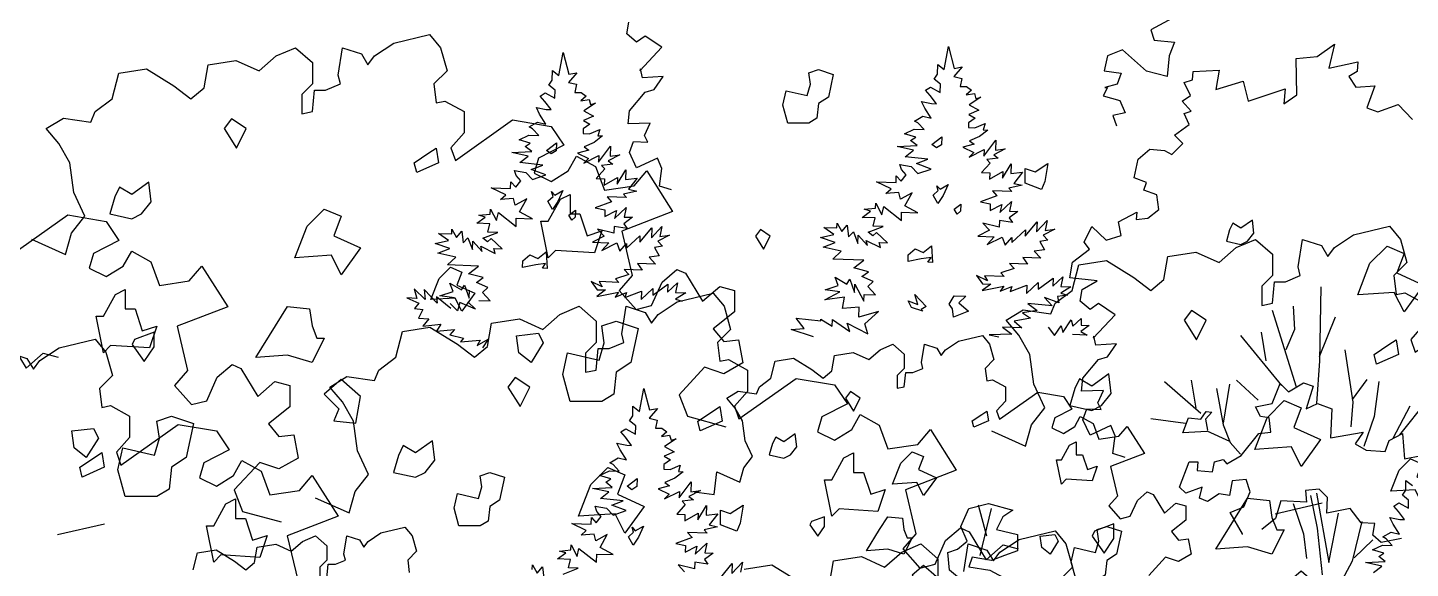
# Model space of a CAD drawing. Header units: inches. Extents: x 11.9 to 85.3, y 21.1 to 37.4.
# Drawn here: x 59.992 to 61.002, y 23.66 to 24.055 of the extents above; entities that cross this region are included whole.
import ezdxf

# ---------------------------------------------------------------- set-up
doc = ezdxf.new("R2010")
doc.units = ezdxf.units.IN
doc.header["$MEASUREMENT"] = 0
doc.layers.add('CAY', color=94, linetype='Continuous')
doc.layers.add('CAY-3', color=61, linetype='Continuous')

# ---------------------------------------------------------------- blocks, each defined once
blk = doc.blocks.new('A$C76451831')
at = {"layer": 'CAY'}
for p, q in [((2471.8, 2031.9), (2478.5, 2069.3)), ((2478.5, 2069.3), (2487.7, 2034.1)), ((2455.4, 2016.6), (2460.6, 2024.6)), ((2460.6, 2024.6), (2461.2, 2040.4)), ((2461.2, 2040.4), (2471.8, 2031.9)), ((2500.9, 2036.3), (2487.3, 2020.9)), ((2487.7, 2034.1), (2500.9, 2036.3)), ((2441.2, 1998.5), (2449.5, 2003.7)), ((2449.5, 2003.7), (2465, 1995)), ((2465.5, 2008.1), (2455.4, 2016.6)), ((2465, 1995), (2465.5, 2008.1)), ((2487.3, 2020.9), (2500.3, 2017.8)), ((2500.3, 2017.8), (2497.6, 2004.7)), ((2497.6, 2004.7), (2508, 2004.3)), ((2508, 2004.3), (2515.9, 1998.6)), ((2435.1, 1980.1), (2451.3, 1976.8)), ((2440.1, 1969.1), (2435.1, 1980.1)), ((2449, 1990.1), (2441.2, 1998.5)), ((2459, 1976.6), (2449, 1990.1)), ((2515.9, 1998.6), (2507.5, 1990.8)), ((2507.5, 1990.8), (2520.7, 1993)), ((2531.4, 1987.2), (2512.4, 1974.7)), ((2520.7, 1993), (2523.1, 1984.8)), ((2523.1, 1984.8), (2531.4, 1987.2)), ((2423.5, 1948.4), (2437, 1956)), ((2437, 1956), (2450.4, 1952.9)), ((2450.4, 1952.9), (2440.1, 1969.1)), ((2451.3, 1976.8), (2459, 1976.6)), ((2527.9, 1966), (2511.8, 1958.9)), ((2511.8, 1958.9), (2522, 1953.1)), ((2512.4, 1974.7), (2527.9, 1966)), ((2407, 1927.6), (2423.1, 1935.2)), ((2423.1, 1935.2), (2438.9, 1934.7)), ((2428.9, 1945.4), (2423.5, 1948.4)), ((2438.9, 1934.7), (2428.9, 1945.4)), ((2511.3, 1945.3), (2511.1, 1937.6)), ((2511.1, 1937.6), (2521.5, 1937.2)), ((2522, 1953.1), (2511.3, 1945.3)), ((2521.5, 1937.2), (2538.1, 1944.4)), ((2542.7, 1933.8), (2529.2, 1923.4)), ((2538.1, 1944.4), (2535, 1934)), ((2535, 1934), (2542.7, 1933.8)), ((2425.3, 1922), (2407, 1927.6)), ((2417, 1916.8), (2425.3, 1922)), ((2427.6, 1908.3), (2417, 1916.8)), ((2529.2, 1923.4), (2513.1, 1916.2)), ((2513.1, 1916.2), (2520.6, 1910.5)), ((2536.2, 1891.4), (2555.7, 1917.4)), ((2555.7, 1917.4), (2555.1, 1901.1)), ((2395.4, 1906.7), (2427.6, 1908.3)), ((2421.9, 1900.8), (2395.4, 1906.7)), ((2408.4, 1890.4), (2421.9, 1900.8)), ((2445.4, 1886.4), (2408.4, 1890.4)), ((2520.6, 1910.5), (2501.8, 1905.7)), ((2501.8, 1905.7), (2520.1, 1897.4)), ((2512.1, 1889.5), (2536.6, 1901.8)), ((2520.1, 1897.4), (2512.1, 1889.5)), ((2536.6, 1901.8), (2536.2, 1891.4)), ((2571.1, 1903.3), (2552.1, 1893.5)), ((2552.1, 1893.5), (2559.6, 1887.8)), ((2555.1, 1901.1), (2571.1, 1903.3)), ((2402.2, 1869.3), (2399.8, 1877.6)), ((2399.8, 1877.6), (2418.2, 1874.2)), ((2409.6, 1860.9), (2402.2, 1869.3)), ((2418.2, 1874.2), (2428.7, 1862.9)), ((2426.6, 1879.3), (2445.4, 1886.4)), ((2450.3, 1870.4), (2426.6, 1879.3)), ((2428.7, 1862.9), (2450.3, 1870.4)), ((2546.2, 1880.1), (2532.6, 1864.8)), ((2559.6, 1887.8), (2541, 1885.8)), ((2541, 1885.8), (2546.2, 1880.1)), ((2545.3, 1853.9), (2567, 1866.3)), ((2566.7, 1855.4), (2580.6, 1878.9)), ((2567, 1866.3), (2566.7, 1855.4)), ((2580.6, 1878.9), (2580.1, 1863.1)), ((2361.6, 1849.4), (2393.3, 1848.3)), ((2385.3, 1838.2), (2361.6, 1849.4)), ((2393.3, 1848.3), (2393.7, 1859.2)), ((2393.7, 1859.2), (2401.6, 1850.7)), ((2401.6, 1850.7), (2409.6, 1860.9)), ((2532.6, 1864.8), (2545.7, 1864.3)), ((2545.7, 1864.3), (2545.3, 1853.9)), ((2598.4, 1843.9), (2577, 1839.2)), ((2580.1, 1863.1), (2599.2, 1865.2)), ((2599.2, 1865.2), (2585, 1847.1)), ((2585, 1847.1), (2598.4, 1843.9)), ((2376.8, 1830.3), (2385.3, 1838.2)), ((2398.2, 1832.3), (2376.8, 1830.3)), ((2400.5, 1821.3), (2398.2, 1832.3)), ((2419.5, 1831.5), (2400.5, 1821.3)), ((2407.9, 1810.6), (2419.5, 1831.5)), ((2557.5, 1826.7), (2530.9, 1816.8)), ((2581.8, 1833.6), (2550.1, 1834.7)), ((2550.1, 1834.7), (2557.5, 1826.7)), ((2577, 1839.2), (2581.8, 1833.6)), ((1580.1, 1739.3), (1673.3, 1805.4)), ((1673.3, 1805.4), (1735.8, 1794.7)), ((2338.3, 1791.8), (2351.8, 1801.7)), ((2341.5, 1804.8), (2360.1, 1806.9)), ((2351.8, 1801.7), (2341.5, 1804.8)), ((2360.1, 1806.9), (2360.4, 1815)), ((2360.4, 1815), (2370.2, 1796.1)), ((2370.2, 1796.1), (2373.4, 1809.1)), ((2373.4, 1809.1), (2402, 1786.8)), ((2402, 1786.8), (2402.5, 1799.9)), ((2402.5, 1799.9), (2428.8, 1799)), ((2428.8, 1799), (2407.9, 1810.6)), ((2530.9, 1816.8), (2546.6, 1813.5)), ((2546.6, 1813.5), (2546.3, 1803.1)), ((2546.3, 1803.1), (2565.2, 1812.8)), ((2562, 1799.8), (2581.2, 1817.7)), ((2565.2, 1812.8), (2562, 1799.8)), ((2591.5, 1801.5), (2577.6, 1791.1)), ((2581.2, 1817.7), (2577.9, 1802)), ((2577.9, 1802), (2591.5, 1801.5)), ((1735.8, 1794.7), (1756.4, 1764.1)), ((2297.4, 1774.6), (2297.7, 1782.3)), ((2297.7, 1782.3), (2305.3, 1768.9)), ((2305.3, 1768.9), (2313.9, 1779)), ((2313.9, 1779), (2315.9, 1760.3)), ((2359.6, 1791), (2338.3, 1791.8)), ((2347.9, 1767.4), (2372.2, 1777)), ((2356.4, 1777.5), (2359.6, 1791)), ((2372.2, 1777), (2356.4, 1777.5)), ((2561.2, 1775.8), (2534.7, 1782.2)), ((2534.7, 1782.2), (2545.1, 1770.9)), ((2561.5, 1786.7), (2561.2, 1775.8)), ((2582.7, 1783.2), (2561.5, 1786.7)), ((2577.6, 1791.1), (2582.7, 1783.2)), ((2603.3, 1761.2), (2622.6, 1784.5)), ((2622.1, 1768.2), (2639, 1786.7)), ((2622.6, 1784.5), (2622.1, 1768.2)), ((2639, 1786.7), (2635.8, 1770.5)), ((3764, 1772.8), (3822.4, 1787)), ((3822.4, 1787), (3840.1, 1765.7)), ((1756.4, 1764.1), (1715.1, 1742.8)), ((2270.6, 1759.2), (2292, 1763.9)), ((2294.3, 1750.7), (2270.6, 1759.2)), ((2292, 1763.9), (2276.1, 1775.3)), ((2276.1, 1775.3), (2297.4, 1774.6)), ((2315.9, 1760.3), (2323.9, 1768.2)), ((2323.9, 1768.2), (2331.4, 1749.4)), ((2331.4, 1749.4), (2331.9, 1762.5)), ((2331.9, 1762.5), (2347.1, 1746.1)), ((2347.1, 1746.1), (2344.7, 1754.4)), ((2344.7, 1754.4), (2368.3, 1742.7)), ((2355.9, 1761.7), (2347.9, 1767.4)), ((2361.5, 1766.9), (2355.9, 1761.7)), ((2379.5, 1750.4), (2361.5, 1766.9)), ((2545.1, 1770.9), (2526.2, 1761.2)), ((2526.2, 1761.2), (2552.9, 1760.2)), ((2552.9, 1760.2), (2541.6, 1747.5)), ((2541.6, 1747.5), (2566, 1759.8)), ((2566, 1759.8), (2571, 1746.5)), ((2571, 1746.5), (2581.9, 1759.2)), ((2581.6, 1751.1), (2603.6, 1771.6)), ((2581.9, 1759.2), (2581.6, 1751.1)), ((2603.6, 1771.6), (2603.3, 1761.2)), ((2640.2, 1754.5), (2627, 1752.2)), ((2651.7, 1772.6), (2632.8, 1762.9)), ((2632.8, 1762.9), (2640.2, 1754.5)), ((2635.8, 1770.5), (2651.7, 1772.6)), ((3573, 1752.2), (3604.2, 1765.7)), ((3604.2, 1765.7), (3631.9, 1741.6)), ((3673.8, 1720.9), (3680.9, 1765.7)), ((3680.9, 1765.7), (3711.5, 1755.7)), ((3711.5, 1755.7), (3722.2, 1738)), ((3732.8, 1752.2), (3764, 1772.8)), ((3840.1, 1765.7), (3850.7, 1728)), ((4659.2, 1730), (4666, 1767.4)), ((4666, 1767.4), (4675.2, 1732.1)), ((1715.1, 1742.8), (1708.1, 1718.6)), ((1763.5, 1722.2), (1777.1, 1746.4)), ((1777.1, 1746.4), (1808.3, 1729.3)), ((2275, 1743.2), (2294.3, 1750.7)), ((2304.2, 1736.7), (2275, 1743.2)), ((2290.6, 1724.1), (2304.2, 1736.7)), ((2365.9, 1750.9), (2379.5, 1750.4)), ((2368.3, 1742.7), (2365.9, 1750.9)), ((2634.6, 1738.8), (2618.3, 1736.6)), ((2618.3, 1736.6), (2628.7, 1725.4)), ((2627, 1752.2), (2634.6, 1738.8)), ((3317.1, 1724.4), (3361.9, 1731.5)), ((3361.9, 1731.5), (3406.7, 1703.8)), ((3455.6, 1700.3), (3462.1, 1738)), ((3462.1, 1738), (3507.5, 1745.1)), ((3507.5, 1745.1), (3545.3, 1728)), ((3545.3, 1728), (3573, 1752.2)), ((3631.9, 1741.6), (3631.9, 1706.7)), ((3722.2, 1738), (3732.8, 1752.2)), ((4648.1, 1722.6), (4648.6, 1738.5)), ((4648.6, 1738.5), (4659.2, 1730)), ((4688.4, 1734.4), (4674.7, 1719)), ((4675.2, 1732.1), (4688.4, 1734.4)), ((1708.1, 1718.6), (1735.8, 1705.1)), ((1735.8, 1705.1), (1763.5, 1722.2)), ((1808.3, 1729.3), (1822.5, 1690.9)), ((1870.8, 1698), (1891.4, 1722.2)), ((1891.4, 1722.2), (1933.3, 1656.1)), ((2340.9, 1722.3), (2290.6, 1724.1)), ((2324.6, 1709.7), (2340.9, 1722.3)), ((2348.4, 1703.5), (2324.6, 1709.7)), ((2577.7, 1716.8), (2585.5, 1708.3)), ((2607.1, 1715.7), (2577.7, 1716.8)), ((2628.7, 1725.4), (2599.3, 1726.4)), ((2599.3, 1726.4), (2607.1, 1715.7)), ((3306.5, 1682.6), (3317.1, 1724.4)), ((3677.3, 1706.7), (3673.8, 1720.9)), ((3850.7, 1728), (3829.5, 1706.7)), ((4642.8, 1714.7), (4648.1, 1722.6)), ((4653, 1706.2), (4642.8, 1714.7)), ((4674.7, 1719), (4687.7, 1715.8)), ((4687.7, 1715.8), (4685, 1702.8)), ((1822.5, 1690.9), (1870.8, 1698)), ((2294.6, 1694.5), (2313.2, 1683.4)), ((2299.6, 1681.1), (2294.6, 1694.5)), ((2313.2, 1683.4), (2318.5, 1691.4)), ((2318.5, 1691.4), (2325.9, 1669.8)), ((2337.7, 1695.7), (2348.4, 1703.5)), ((2356, 1687.3), (2337.7, 1695.7)), ((2347.5, 1679.5), (2356, 1687.3)), ((2524, 1697.3), (2533.9, 1683.8)), ((2542.3, 1688.5), (2524, 1697.3)), ((2569.2, 1695.7), (2537.1, 1696.9)), ((2537.1, 1696.9), (2542.3, 1688.5)), ((2585.5, 1708.3), (2564, 1701.4)), ((2564, 1701.4), (2569.2, 1695.7)), ((2624.3, 1675.2), (2648.9, 1693)), ((2648.4, 1679.8), (2664.8, 1695.1)), ((2648.9, 1693), (2648.4, 1679.8)), ((2664.8, 1695.1), (2661.6, 1679.4)), ((3406.7, 1703.8), (3434.4, 1682.6)), ((3434.4, 1682.6), (3455.6, 1700.3)), ((3631.9, 1706.7), (3614.8, 1689.6)), ((3614.8, 1689.6), (3614.8, 1658.4)), ((3631.9, 1661.9), (3635.5, 1696.7)), ((3635.5, 1696.7), (3653.2, 1696.7)), ((3653.2, 1696.7), (3677.3, 1706.7)), ((3829.5, 1706.7), (3833, 1676.1)), ((4628.6, 1696.6), (4636.9, 1701.7)), ((4636.5, 1688.1), (4628.6, 1696.6)), ((4646.4, 1674.6), (4636.5, 1688.1)), ((4636.9, 1701.7), (4652.5, 1693)), ((4652.5, 1693), (4653, 1706.2)), ((4685, 1702.8), (4695.4, 1702.4)), ((4703.4, 1696.7), (4694.9, 1688.8)), ((4694.9, 1688.8), (4708.2, 1691.1)), ((4695.4, 1702.4), (4703.4, 1696.7)), ((4708.2, 1691.1), (4710.6, 1682.8)), ((2224.6, 1670.4), (2244.1, 1661.9)), ((2240.6, 1669.3), (2224.6, 1670.4)), ((2236.3, 1685.2), (2240.6, 1669.3)), ((2254.4, 1667.9), (2236.3, 1685.2)), ((2252.8, 1684.1), (2254.4, 1667.9)), ((2273.6, 1662), (2252.8, 1684.1)), ((2272.6, 1672.4), (2273.6, 1662)), ((2295.9, 1653.3), (2272.6, 1672.4)), ((2278, 1673.7), (2299.6, 1681.1)), ((2301.9, 1670.6), (2278, 1673.7)), ((2323.9, 1664.2), (2336, 1652.2)), ((2325.9, 1669.8), (2326.4, 1682.9)), ((2341.7, 1666.5), (2360.2, 1665.9)), ((2360.2, 1665.9), (2347.5, 1679.5)), ((2547.5, 1683.4), (2533.6, 1673)), ((2533.6, 1673), (2568.7, 1679.9)), ((2533.9, 1683.8), (2547.5, 1683.4)), ((2568.7, 1679.9), (2563, 1671.9)), ((2563, 1671.9), (2581.8, 1679.4)), ((2578.8, 1671.4), (2605.9, 1681.3)), ((2581.8, 1679.4), (2578.8, 1671.4)), ((2605.4, 1667.7), (2624.6, 1685.6)), ((2605.9, 1681.3), (2605.4, 1667.7)), ((2624.6, 1685.6), (2624.3, 1675.2)), ((2633, 1643.5), (2664.3, 1664.1)), ((2677.9, 1678.8), (2661.2, 1668.5)), ((2661.2, 1668.5), (2672, 1665.4)), ((2661.6, 1679.4), (2677.9, 1678.8)), ((2664.3, 1664.1), (2722.6, 1678.3)), ((2722.6, 1678.3), (2740.3, 1657)), ((3278.8, 1661.9), (3306.5, 1682.6)), ((3833, 1676.1), (3847.2, 1679)), ((3847.2, 1679), (3878.4, 1661.9)), ((4627.6, 1667.1), (4622.5, 1678.2)), ((4622.5, 1678.2), (4638.7, 1674.9)), ((4637.9, 1650.9), (4627.6, 1667.1)), ((4638.7, 1674.9), (4646.4, 1674.6)), ((4715.4, 1664.1), (4699.3, 1656.9)), ((4718.8, 1685.3), (4699.8, 1672.8)), ((4699.8, 1672.8), (4715.4, 1664.1)), ((4710.6, 1682.8), (4718.8, 1685.3)), ((1933.3, 1656.1), (1850.8, 1624.3)), ((2244.1, 1661.9), (2237.2, 1653)), ((2237.2, 1653), (2250.5, 1651.6)), ((2250.5, 1651.6), (2243.7, 1637.7)), ((2306.7, 1649.3), (2295.1, 1661.4)), ((2310.8, 1662.9), (2306.7, 1649.3)), ((2336, 1652.2), (2310.8, 1662.9)), ((2445.5, 1619.3), (2473.2, 1643.5)), ((2473.2, 1643.5), (2504.5, 1657)), ((2504.5, 1657), (2532.2, 1632.9)), ((2574, 1612.2), (2581.1, 1657)), ((2581.1, 1657), (2611.8, 1647)), ((2611.8, 1647), (2622.4, 1629.3)), ((2622.4, 1629.3), (2633, 1643.5)), ((2740.3, 1657), (2750.9, 1619.3)), ((3199.2, 1634.2), (3226.9, 1651.3)), ((3226.9, 1651.3), (3271.7, 1644.8)), ((3271.7, 1644.8), (3278.8, 1661.9)), ((3614.8, 1658.4), (3631.9, 1661.9)), ((3864.3, 1582.3), (3957.4, 1648.4)), ((3878.4, 1661.9), (3878.4, 1627.1)), ((3957.4, 1648.4), (4019.9, 1637.7)), ((4611, 1646.4), (4624.4, 1654.1)), ((4616.3, 1643.5), (4611, 1646.4)), ((4626.4, 1632.7), (4616.3, 1643.5)), ((4624.4, 1654.1), (4637.9, 1650.9)), ((4698.8, 1643.4), (4698.5, 1635.7)), ((4709.5, 1651.1), (4698.8, 1643.4)), ((4699.3, 1656.9), (4709.5, 1651.1)), ((4708.9, 1635.3), (4725.5, 1642.4)), ((4725.5, 1642.4), (4722.4, 1632.1)), ((1850.8, 1624.3), (1867.9, 1552.3)), ((2217.3, 1615.8), (2262.1, 1622.8)), ((2243.7, 1637.7), (2260.2, 1636.6)), ((2260.2, 1636.6), (2250.4, 1624.7)), ((2250.4, 1624.7), (2279.7, 1627.6)), ((2262.1, 1622.8), (2306.9, 1595.1)), ((2279.7, 1627.6), (2272.6, 1616.4)), ((2272.6, 1616.4), (2301.9, 1619.3)), ((2301.9, 1619.3), (2294.6, 1610.4)), ((2355.9, 1591.6), (2362.4, 1629.3)), ((2362.4, 1629.3), (2407.8, 1636.4)), ((2407.8, 1636.4), (2445.5, 1619.3)), ((2532.2, 1632.9), (2532.2, 1598.1)), ((2750.9, 1619.3), (2729.7, 1598.1)), ((3219.8, 1610), (3199.2, 1634.2)), ((3878.4, 1627.1), (3857.2, 1602.9)), ((4019.9, 1637.7), (4040.5, 1607.1)), ((4594.4, 1625.7), (4610.5, 1633.3)), ((4612.8, 1620.1), (4594.4, 1625.7)), ((4604.5, 1614.9), (4612.8, 1620.1)), ((4610.5, 1633.3), (4626.4, 1632.7)), ((4698.5, 1635.7), (4708.9, 1635.3)), ((4716.6, 1621.4), (4700.5, 1614.3)), ((4730.1, 1631.8), (4716.6, 1621.4)), ((4722.4, 1632.1), (4730.1, 1631.8)), ((2206.7, 1573.9), (2217.3, 1615.8)), ((2294.6, 1610.4), (2316.5, 1604.8)), ((2316.5, 1604.8), (2311.6, 1598.8)), ((2311.6, 1598.8), (2343.6, 1601.9)), ((2339, 1593.3), (2356.7, 1603.2)), ((2343.6, 1601.9), (2339, 1593.3)), ((2356.7, 1603.2), (2347.6, 1589.1)), ((2532.2, 1598.1), (2515.1, 1580.9)), ((2553.4, 1588), (2577.6, 1598.1)), ((2577.6, 1598.1), (2574, 1612.2)), ((2729.7, 1598.1), (2733.2, 1567.4)), ((3237.5, 1578.7), (3219.8, 1610)), ((3857.2, 1602.9), (3864.3, 1582.3)), ((4040.5, 1607.1), (3999.3, 1585.8)), ((4582.8, 1604.8), (4615, 1606.4)), ((4609.3, 1598.9), (4582.8, 1604.8)), ((4595.8, 1588.5), (4609.3, 1598.9)), ((4615, 1606.4), (4604.5, 1614.9)), ((4708, 1608.6), (4689.3, 1603.8)), ((4689.3, 1603.8), (4707.5, 1595.4)), ((4699.6, 1587.6), (4724, 1599.9)), ((4700.5, 1614.3), (4708, 1608.6)), ((4723.6, 1589.4), (4743.1, 1615.5)), ((4724, 1599.9), (4723.6, 1589.4)), ((4758.5, 1601.4), (4739.6, 1591.6)), ((4743.1, 1615.5), (4742.6, 1599.2)), ((4742.6, 1599.2), (4758.5, 1601.4)), ((2179, 1553.2), (2206.7, 1573.9)), ((2306.9, 1595.1), (2334.7, 1573.9)), ((2334.7, 1573.9), (2355.9, 1591.6)), ((2515.1, 1580.9), (2515.1, 1549.7)), ((2532.2, 1553.2), (2535.7, 1588)), ((2535.7, 1588), (2553.4, 1588)), ((3244, 1530.4), (3237.5, 1578.7)), ((3999.3, 1585.8), (3992.2, 1561.6)), ((4047.6, 1565.2), (4061.2, 1589.4)), ((4061.2, 1589.4), (4092.4, 1572.3)), ((4587.2, 1575.6), (4605.7, 1572.3)), ((4589.7, 1567.4), (4587.2, 1575.6)), ((4632.8, 1584.5), (4595.8, 1588.5)), ((4614, 1577.4), (4632.8, 1584.5)), ((4637.7, 1568.4), (4614, 1577.4)), ((4707.5, 1595.4), (4699.6, 1587.6)), ((4733.7, 1578.2), (4720, 1562.8)), ((4747.1, 1585.9), (4728.4, 1583.8)), ((4728.4, 1583.8), (4733.7, 1578.2)), ((4739.6, 1591.6), (4747.1, 1585.9)), ((4754.1, 1553.5), (4768.1, 1577)), ((4768.1, 1577), (4767.5, 1561.2)), ((1867.9, 1552.3), (1846.6, 1528.1)), ((1916.2, 1541.7), (1940.4, 1562.3)), ((1940.4, 1562.3), (1954.5, 1555.8)), ((1954.5, 1555.8), (1982.2, 1510.4)), ((2171.9, 1536.1), (2179, 1553.2)), ((2515.1, 1549.7), (2532.2, 1553.2)), ((2733.2, 1567.4), (2747.4, 1570.3)), ((2747.4, 1570.3), (2778.6, 1553.2)), ((2778.6, 1553.2), (2778.6, 1518.4)), ((3992.2, 1561.6), (4019.9, 1548.1)), ((4019.9, 1548.1), (4047.6, 1565.2)), ((4092.4, 1572.3), (4106.6, 1533.9)), ((4154.9, 1541), (4175.6, 1565.2)), ((4175.6, 1565.2), (4217.4, 1499.1)), ((4580.8, 1546.4), (4581.1, 1557.2)), ((4581.1, 1557.2), (4589, 1548.8)), ((4589, 1548.8), (4597.1, 1559)), ((4597.1, 1559), (4589.7, 1567.4)), ((4605.7, 1572.3), (4616.2, 1561)), ((4616.2, 1561), (4637.7, 1568.4)), ((4720, 1562.8), (4733.1, 1562.4)), ((4732.8, 1552), (4754.5, 1564.3)), ((4733.1, 1562.4), (4732.8, 1552)), ((4754.5, 1564.3), (4754.1, 1553.5)), ((4767.5, 1561.2), (4786.6, 1563.2)), ((4786.6, 1563.2), (4772.4, 1545.1)), ((1899.1, 1503.3), (1916.2, 1541.7)), ((1982.2, 1510.4), (2010, 1534.6)), ((2010, 1534.6), (2034.1, 1528.1)), ((2099.4, 1525.5), (2127.1, 1542.6)), ((2127.1, 1542.6), (2171.9, 1536.1)), ((2764.5, 1473.6), (2857.6, 1539.7)), ((2857.6, 1539.7), (2920.1, 1529)), ((2920.1, 1529), (2940.8, 1498.4)), ((3261.7, 1492), (3244, 1530.4)), ((4106.6, 1533.9), (4154.9, 1541)), ((4572.7, 1536.2), (4549.1, 1547.5)), ((4549.1, 1547.5), (4580.8, 1546.4)), ((4564.3, 1528.4), (4572.7, 1536.2)), ((4585.6, 1530.3), (4564.3, 1528.4)), ((4588, 1519.4), (4585.6, 1530.3)), ((4606.9, 1529.6), (4588, 1519.4)), ((4595.3, 1508.7), (4606.9, 1529.6)), ((4769.2, 1531.6), (4737.5, 1532.7)), ((4737.5, 1532.7), (4745, 1524.8)), ((4785.9, 1541.9), (4764.4, 1537.2)), ((4764.4, 1537.2), (4769.2, 1531.6)), ((4772.4, 1545.1), (4785.9, 1541.9)), ((1846.6, 1528.1), (1874.3, 1496.9)), ((2034.1, 1528.1), (2034.1, 1493.3)), ((2120, 1501.3), (2099.4, 1525.5)), ((2778.6, 1518.4), (2757.4, 1494.2)), ((4547.6, 1504.9), (4547.9, 1513.1)), ((4547.9, 1513.1), (4557.6, 1494.1)), ((4557.6, 1494.1), (4560.8, 1507.2)), ((4560.8, 1507.2), (4589.5, 1484.9)), ((4616.2, 1497.1), (4595.3, 1508.7)), ((4745, 1524.8), (4718.3, 1514.8)), ((4718.3, 1514.8), (4734.1, 1511.6)), ((4734.1, 1511.6), (4733.7, 1501.1)), ((4733.7, 1501.1), (4752.6, 1510.9)), ((4749.5, 1497.9), (4768.7, 1515.8)), ((4752.6, 1510.9), (4749.5, 1497.9)), ((4768.7, 1515.8), (4765.4, 1500)), ((1874.3, 1496.9), (1899.1, 1503.3)), ((2034.1, 1493.3), (1999.3, 1465.6)), ((2137.7, 1470.1), (2120, 1501.3)), ((2757.4, 1494.2), (2764.5, 1473.6)), ((2940.8, 1498.4), (2899.5, 1477.1)), ((3240.4, 1464.3), (3261.7, 1492)), ((4217.4, 1499.1), (4134.9, 1467.3)), ((4525.8, 1489.8), (4539.3, 1499.8)), ((4547, 1489.1), (4525.8, 1489.8)), ((4528.9, 1502.9), (4547.6, 1504.9)), ((4539.3, 1499.8), (4528.9, 1502.9)), ((4543.8, 1475.6), (4547, 1489.1)), ((4589.5, 1484.9), (4589.9, 1498)), ((4589.9, 1498), (4616.2, 1497.1)), ((4749, 1484.7), (4748.6, 1473.9)), ((4770.2, 1481.3), (4749, 1484.7)), ((4779, 1499.6), (4765, 1489.2)), ((4765, 1489.2), (4770.2, 1481.3)), ((4765.4, 1500), (4779, 1499.6)), ((4809.5, 1466.3), (4826.5, 1484.8)), ((4826.5, 1484.8), (4823.2, 1468.6)), ((1999.3, 1465.6), (2016.4, 1445)), ((2144.2, 1421.7), (2137.7, 1470.1)), ((2899.5, 1477.1), (2892.4, 1452.9)), ((2947.9, 1456.5), (2961.4, 1480.7)), ((2961.4, 1480.7), (2992.7, 1463.6)), ((2992.7, 1463.6), (3006.8, 1425.2)), ((3230.4, 1429.5), (3240.4, 1464.3)), ((4134.9, 1467.3), (4152, 1395.3)), ((4458, 1457.3), (4479.5, 1462)), ((4463.6, 1473.4), (4484.8, 1472.7)), ((4479.5, 1462), (4463.6, 1473.4)), ((4484.8, 1472.7), (4485.1, 1480.4)), ((4485.1, 1480.4), (4492.8, 1466.9)), ((4492.8, 1466.9), (4501.3, 1477.1)), ((4501.3, 1477.1), (4503.4, 1458.4)), ((4503.4, 1458.4), (4511.4, 1466.3)), ((4511.4, 1466.3), (4518.8, 1447.4)), ((4535.3, 1465.5), (4559.7, 1475)), ((4543.3, 1459.7), (4535.3, 1465.5)), ((4548.9, 1465), (4543.3, 1459.7)), ((4559.7, 1475), (4543.8, 1475.6)), ((4566.9, 1448.5), (4548.9, 1465)), ((4732.6, 1469), (4713.7, 1459.2)), ((4722.1, 1480.2), (4732.6, 1469)), ((4748.6, 1473.9), (4722.1, 1480.2)), ((4769, 1449.1), (4791.1, 1469.7)), ((4790.7, 1459.3), (4810.1, 1482.6)), ((4791.1, 1469.7), (4790.7, 1459.3)), ((4810.1, 1482.6), (4809.5, 1466.3)), ((4839.1, 1470.7), (4820.2, 1461)), ((4823.2, 1468.6), (4839.1, 1470.7)), ((2016.4, 1445), (2040.6, 1447.9)), ((2040.6, 1447.9), (2047.7, 1410.1)), ((2892.4, 1452.9), (2920.1, 1439.4)), ((2920.1, 1439.4), (2947.9, 1456.5)), ((3055.2, 1432.3), (3075.8, 1456.5)), ((3075.8, 1456.5), (3117.7, 1390.4)), ((3175, 1454.3), (3230.4, 1429.5)), ((4481.7, 1448.7), (4458, 1457.3)), ((4462.4, 1441.3), (4481.7, 1448.7)), ((4491.7, 1434.8), (4462.4, 1441.3)), ((4518.8, 1447.4), (4519.3, 1460.6)), ((4519.3, 1460.6), (4534.6, 1444.2)), ((4534.6, 1444.2), (4532.2, 1452.4)), ((4532.2, 1452.4), (4555.8, 1440.7)), ((4555.8, 1440.7), (4553.3, 1449)), ((4553.3, 1449), (4566.9, 1448.5)), ((4713.7, 1459.2), (4740.4, 1458.3)), ((4740.4, 1458.3), (4729, 1445.5)), ((4729, 1445.5), (4753.5, 1457.8)), ((4753.5, 1457.8), (4758.5, 1444.5)), ((4758.5, 1444.5), (4769.3, 1457.3)), ((4769.3, 1457.3), (4769, 1449.1)), ((4827.6, 1452.5), (4814.4, 1450.3)), ((4814.4, 1450.3), (4822.1, 1436.9)), ((4820.2, 1461), (4827.6, 1452.5)), ((2161.9, 1383.3), (2144.2, 1421.7)), ((3006.8, 1425.2), (3055.2, 1432.3)), ((4478.1, 1422.1), (4491.7, 1434.8)), ((4528.3, 1420.4), (4478.1, 1422.1)), ((4512, 1407.8), (4528.3, 1420.4)), ((4786.8, 1424.5), (4794.5, 1413.8)), ((4816.2, 1423.5), (4786.8, 1424.5)), ((4822.1, 1436.9), (4805.7, 1434.7)), ((4805.7, 1434.7), (4816.2, 1423.5)), ((1985.2, 1403.1), (1943.9, 1358.2)), ((2016.4, 1392.5), (1985.2, 1403.1)), ((2047.7, 1410.1), (2016.4, 1392.5)), ((4152, 1395.3), (4130.8, 1371.1)), ((4200.3, 1384.7), (4224.5, 1405.3)), ((4224.5, 1405.3), (4238.7, 1398.8)), ((4238.7, 1398.8), (4266.4, 1353.4)), ((4535.8, 1401.5), (4512, 1407.8)), ((4525.1, 1393.7), (4535.8, 1401.5)), ((4711.4, 1395.4), (4721.4, 1381.9)), ((4729.7, 1386.6), (4711.4, 1395.4)), ((4724.6, 1394.9), (4729.7, 1386.6)), ((4756.7, 1393.8), (4724.6, 1394.9)), ((4773, 1406.4), (4751.5, 1399.4)), ((4751.5, 1399.4), (4756.7, 1393.8)), ((4794.5, 1413.8), (4765.1, 1414.8)), ((4765.1, 1414.8), (4773, 1406.4)), ((2140.7, 1355.6), (2161.9, 1383.3)), ((3117.7, 1390.4), (3035.1, 1358.6)), ((4183.2, 1346.3), (4200.3, 1384.7)), ((4266.4, 1353.4), (4294.1, 1377.6)), ((4294.1, 1377.6), (4318.3, 1371.1)), ((4465.5, 1371.8), (4487, 1379.2)), ((4489.4, 1368.7), (4465.5, 1371.8)), ((4487, 1379.2), (4482, 1392.5)), ((4482, 1392.5), (4500.7, 1381.4)), ((4500.7, 1381.4), (4505.9, 1389.4)), ((4505.9, 1389.4), (4513.4, 1367.9)), ((4513.4, 1367.9), (4513.8, 1381)), ((4513.8, 1381), (4528.7, 1353.7)), ((4543.4, 1385.4), (4525.1, 1393.7)), ((4535, 1377.5), (4543.4, 1385.4)), ((4547.7, 1363.9), (4535, 1377.5)), ((4735, 1381.4), (4721, 1371)), ((4721, 1371), (4756.1, 1378)), ((4721.4, 1381.9), (4735, 1381.4)), ((4756.1, 1378), (4750.4, 1370)), ((4750.4, 1370), (4769.3, 1377.5)), ((4766.3, 1369.4), (4793.3, 1379.4)), ((4769.3, 1377.5), (4766.3, 1369.4)), ((4792.9, 1365.8), (4812.1, 1383.7)), ((4793.3, 1379.4), (4792.9, 1365.8)), ((4811.7, 1373.3), (4836.3, 1391)), ((4812.1, 1383.7), (4811.7, 1373.3)), ((4835.9, 1377.9), (4852.3, 1393.2)), ((4836.3, 1391), (4835.9, 1377.9)), ((4865.3, 1376.9), (4848.6, 1366.6)), ((4852.3, 1393.2), (4849, 1377.4)), ((4849, 1377.4), (4865.3, 1376.9)), ((1943.9, 1358.2), (1957.5, 1323.4)), ((2130.6, 1320.8), (2140.7, 1355.6)), ((3035.1, 1358.6), (3052.2, 1286.6)), ((4130.8, 1371.1), (4158.5, 1339.9)), ((4318.3, 1371.1), (4318.3, 1336.3)), ((4464.9, 1355.9), (4489.4, 1368.7)), ((4497.2, 1360.3), (4464.9, 1355.9)), ((4493.9, 1341.8), (4497.2, 1360.3)), ((4528.7, 1353.7), (4529.1, 1364.6)), ((4529.1, 1364.6), (4547.7, 1363.9)), ((4834.8, 1345.7), (4795, 1349.9)), ((4795, 1349.9), (4810.5, 1338.4)), ((4822.1, 1359.3), (4834.8, 1345.7)), ((4845.4, 1350.8), (4822.1, 1359.3)), ((4859.4, 1363.5), (4843.5, 1361.3)), ((4843.5, 1361.3), (4845.4, 1350.8)), ((4848.6, 1366.6), (4859.4, 1363.5)), ((2075.2, 1345.6), (2130.6, 1320.8)), ((4158.5, 1339.9), (4183.2, 1346.3)), ((4318.3, 1336.3), (4283.5, 1308.6)), ((4520.7, 1343.6), (4493.9, 1341.8)), ((4520.1, 1327.3), (4520.7, 1343.6)), ((4552.2, 1337), (4520.1, 1327.3)), ((4530.1, 1316.5), (4552.2, 1337)), ((4810.5, 1338.4), (4786.3, 1334.3)), ((4786.3, 1334.3), (4799.6, 1325.7)), ((1957.5, 1323.4), (2020, 1306.3)), ((4283.5, 1308.6), (4300.6, 1287.9)), ((4410.2, 1307.5), (4431.5, 1309.1)), ((4446.9, 1295.4), (4410.2, 1307.5)), ((4431.5, 1309.1), (4418.5, 1325.8)), ((4418.5, 1325.8), (4458.3, 1321.7)), ((4458.3, 1321.7), (4458.4, 1324.4)), ((4458.4, 1324.4), (4477, 1312.9)), ((4477, 1312.9), (4477.4, 1323.8)), ((4477.4, 1323.8), (4505.7, 1304.2)), ((4501.2, 1317.5), (4535, 1300.5)), ((4505.7, 1304.2), (4501.2, 1317.5)), ((4535, 1300.5), (4530.1, 1316.5)), ((4753.8, 1311.4), (4769.3, 1300)), ((4785.5, 1310.3), (4753.8, 1311.4)), ((4799.6, 1325.7), (4772.7, 1321.2)), ((4772.7, 1321.2), (4785.5, 1310.3)), ((4828.1, 1311.5), (4838.5, 1297.6)), ((4838.5, 1297.6), (4849.5, 1313.5)), ((4849.5, 1313.5), (4851.8, 1302.5)), ((4851.8, 1302.5), (4865.7, 1323.4)), ((4865.7, 1323.4), (4868.1, 1312.9)), ((4868.1, 1312.9), (4882.1, 1325.5)), ((4894.8, 1314.2), (4881.4, 1304.2)), ((4881.4, 1304.2), (4891.6, 1298.4)), ((4882.1, 1325.5), (4881.7, 1314.6)), ((4881.7, 1314.6), (4894.8, 1314.2)), ((1732.8, 1302.8), (1656.2, 1285.1)), ((3052.2, 1286.6), (3031, 1262.4)), ((4300.6, 1287.9), (4324.7, 1290.9)), ((4324.7, 1290.9), (4331.8, 1253.1)), ((4554.9, 1274.6), (4575.8, 1283.7)), ((4575.8, 1283.7), (4594.3, 1267.5)), ((4622.2, 1253.8), (4626.9, 1283.7)), ((4626.9, 1283.7), (4647.3, 1277)), ((4661.5, 1274.6), (4682.3, 1288.4)), ((4682.3, 1288.4), (4721.2, 1297.8)), ((4721.2, 1297.8), (4733, 1283.7)), ((4769.3, 1300), (4732.1, 1298.6)), ((4732.1, 1298.6), (4747.8, 1295.7)), ((4733, 1283.7), (4740.1, 1258.5)), ((4891.6, 1298.4), (4867.6, 1299.3)), ((4384.3, 1256.1), (4414.2, 1260.8)), ((4414.2, 1260.8), (4444.1, 1242.4)), ((4476.7, 1240), (4481, 1265.2)), ((4481, 1265.2), (4511.3, 1269.9)), ((4511.3, 1269.9), (4536.5, 1258.5)), ((4536.5, 1258.5), (4554.9, 1274.6)), ((4594.3, 1267.5), (4594.3, 1244.3)), ((4647.3, 1277), (4654.4, 1265.2)), ((4654.4, 1265.2), (4661.5, 1274.6)), ((4269.3, 1246.1), (4228, 1201.2)), ((4300.6, 1235.4), (4269.3, 1246.1)), ((4331.8, 1253.1), (4300.6, 1235.4)), ((4377.3, 1228.2), (4384.3, 1256.1)), ((4444.1, 1242.4), (4462.6, 1228.2)), ((4462.6, 1228.2), (4476.7, 1240)), ((4594.3, 1244.3), (4582.9, 1232.9)), ((4594.3, 1214.4), (4596.6, 1237.6)), ((4596.6, 1237.6), (4608.4, 1237.6)), ((4608.4, 1237.6), (4624.5, 1244.3)), ((4624.5, 1244.3), (4622.2, 1253.8)), ((4740.1, 1258.5), (4725.9, 1244.3)), ((4725.9, 1244.3), (4728.3, 1223.9)), ((4354.1, 1203), (4358.8, 1214.4)), ((4358.8, 1214.4), (4377.3, 1228.2)), ((4582.9, 1232.9), (4582.9, 1212.1)), ((4582.9, 1212.1), (4594.3, 1214.4)), ((4728.3, 1223.9), (4737.7, 1225.8)), ((4737.7, 1225.8), (4758.6, 1214.4)), ((4758.6, 1214.4), (4758.6, 1191.2)), ((5192.6, 1187), (5205.3, 1219.7)), ((5205.3, 1219.7), (5219, 1206)), ((5219, 1206), (5243.2, 1220.8)), ((5243.2, 1220.8), (5259.1, 1215.5)), ((5259.1, 1215.5), (5247.5, 1178.6)), ((4228, 1201.2), (4241.6, 1166.4)), ((4305.7, 1196), (4324.2, 1207.4)), ((4319.5, 1179.8), (4305.7, 1196)), ((4324.2, 1207.4), (4354.1, 1203)), ((4749.1, 1161.4), (4811.2, 1205.4)), ((4811.2, 1205.4), (4852.9, 1198.3)), ((4852.9, 1198.3), (4866.7, 1177.9)), ((4331.3, 1159), (4319.5, 1179.8)), ((4758.6, 1191.2), (4744.4, 1175.1)), ((4744.4, 1175.1), (4749.1, 1161.4)), ((4866.7, 1177.9), (4839.1, 1163.7)), ((5165.2, 1181.8), (5192.6, 1187)), ((5173.6, 1165.9), (5165.2, 1181.8)), ((5247.5, 1178.6), (5266.4, 1187)), ((5266.4, 1187), (5289.7, 1178.6)), ((5289.7, 1178.6), (5287.5, 1131.1)), ((4241.6, 1166.4), (4304.1, 1149.3)), ((4335.6, 1126.7), (4331.3, 1159)), ((4839.1, 1163.7), (4834.4, 1147.6)), ((4834.4, 1147.6), (4852.9, 1138.5)), ((4852.9, 1138.5), (4871.4, 1149.9)), ((4871.4, 1149.9), (4880.4, 1166.1)), ((4880.4, 1166.1), (4901.2, 1154.7)), ((4901.2, 1154.7), (4910.7, 1129.1)), ((4942.9, 1133.8), (4956.7, 1149.9)), ((4956.7, 1149.9), (4984.6, 1105.9)), ((5187.3, 1163.8), (5173.6, 1165.9)), ((5190.5, 1140.6), (5187.3, 1163.8)), ((4347.4, 1101.2), (4335.6, 1126.7)), ((4910.7, 1129.1), (4942.9, 1133.8)), ((5142, 1102.7), (5170.5, 1138.5)), ((5170.5, 1138.5), (5190.5, 1140.6)), ((5287.5, 1131.1), (5340.3, 1140.6)), ((5340.3, 1140.6), (5327.6, 1121.6)), ((5376.1, 1109), (5382.5, 1126.9)), ((5382.5, 1126.9), (5404.6, 1138.5)), ((5404.6, 1138.5), (5407.8, 1097.4)), ((4984.6, 1105.9), (4929.6, 1084.7)), ((5118.8, 1089), (5142, 1102.7)), ((5327.6, 1121.6), (5345.5, 1111.1)), ((5345.5, 1111.1), (5376.1, 1109)), ((5407.8, 1097.4), (5435.2, 1102.7)), ((4326.6, 1059.5), (4333.2, 1082.7)), ((4333.2, 1082.7), (4347.4, 1101.2)), ((4929.6, 1084.7), (4941, 1036.7)), ((5057.6, 1092.1), (5071.3, 1092.1)), ((5071.3, 1092.1), (5070.3, 1078.4)), ((5095.6, 1076.3), (5098.8, 1092.1)), ((5098.8, 1092.1), (5112.5, 1096.3)), ((5112.5, 1096.3), (5118.8, 1089)), ((4284.9, 1039.1), (4289.6, 1076)), ((4289.6, 1076), (4326.6, 1059.5)), ((5070.3, 1078.4), (5095.6, 1076.3)), ((5409.5, 1046.3), (5410, 1062.2)), ((5410, 1062.2), (5420.6, 1053.6)), ((4252.7, 1043.4), (4284.9, 1039.1)), ((4941, 1036.7), (4926.8, 1020.6)), ((4973.2, 1029.6), (4989.3, 1043.4)), ((4989.3, 1043.4), (4998.7, 1039.1)), ((4998.7, 1039.1), (5017.2, 1008.8)), ((5268.6, 1047.8), (5246.4, 1045.7)), ((5246.4, 1045.7), (5248.5, 1026.7)), ((5282.3, 1034.1), (5268.6, 1047.8)), ((5404.2, 1038.3), (5409.5, 1046.3)), ((5414.3, 1029.8), (5404.2, 1038.3)), ((4728.3, 971.5), (4715.1, 1021.6)), ((4717.8, 939.8), (4736.3, 1016.3)), ((4926.8, 1020.6), (4945.3, 999.7)), ((4961.8, 1004.1), (4973.2, 1029.6)), ((5017.2, 1008.8), (5035.7, 1024.9)), ((5035.7, 1024.9), (5051.8, 1020.6)), ((5051.8, 1020.6), (5051.8, 997.4)), ((5273.8, 1025), (5197.2, 1007.3)), ((5206.3, 1028.8), (5197.9, 1000.4)), ((5248.5, 1026.7), (5206.3, 1028.8)), ((5281.2, 1008.8), (5282.3, 1034.1)), ((5319.2, 1016.2), (5281.2, 1008.8)), ((5337.1, 993), (5319.2, 1016.2)), ((5390, 1020.2), (5398.3, 1025.4)), ((5397.8, 1011.8), (5390, 1020.2)), ((5407.8, 998.3), (5397.8, 1011.8)), ((5398.3, 1025.4), (5413.9, 1016.7)), ((5413.9, 1016.7), (5414.3, 1029.8)), ((4945.3, 999.7), (4961.8, 1004.1)), ((5051.8, 997.4), (5028.6, 978.9)), ((5197.9, 1000.4), (5175.7, 982.4)), ((5359.3, 991.9), (5337.1, 993)), ((5356.1, 972.9), (5359.3, 991.9)), ((5389, 990.8), (5383.9, 1001.9)), ((5383.9, 1001.9), (5400.1, 998.6)), ((5399.3, 974.6), (5389, 990.8)), ((5400.1, 998.6), (5407.8, 998.3)), ((5028.6, 978.9), (5040, 965.1)), ((5040, 965.1), (5056.1, 967.1)), ((5056.1, 967.1), (5060.8, 941.9)), ((5369.8, 961.3), (5356.1, 972.9)), ((5402.5, 967.7), (5369.8, 961.3)), ((5372.4, 970.1), (5385.8, 977.8)), ((5377.7, 967.2), (5372.4, 970.1)), ((5387.7, 956.4), (5377.7, 967.2)), ((5385.8, 977.8), (5399.3, 974.6)), ((5355.8, 949.4), (5371.9, 957)), ((5374.2, 943.7), (5355.8, 949.4)), ((5371.9, 957), (5387.7, 956.4)), ((5019.2, 937.2), (4991.7, 907.3)), ((5040, 930.1), (5019.2, 937.2)), ((5060.8, 941.9), (5040, 930.1)), ((5344.2, 928.5), (5376.4, 930.1)), ((5370.7, 922.5), (5344.2, 928.5)), ((5357.2, 912.1), (5370.7, 922.5)), ((5365.8, 938.6), (5374.2, 943.7)), ((5376.4, 930.1), (5365.8, 938.6))]:
    blk.add_line(p, q, dxfattribs=at)
for points in [[(4216, 1534.3), (4196, 1540.6), (4200.2, 1569.1), (4192.8, 1586), (4159, 1570.1), (4147.4, 1595.5), (4153.8, 1613.4), (4177, 1612.3), (4171.7, 1622.9), (4181.2, 1642.9), (4145.3, 1641.9), (4147.4, 1663), (4172.8, 1693.5), (4187.5, 1697.8), (4202.3, 1718.9), (4168.5, 1716.7), (4165.4, 1731.5), (4164.3, 1728.3), (4200.2, 1766.3), (4172.8, 1784.2), (4159, 1774.7), (4143.2, 1788.5), (4146.4, 1807.4)], [(5030.2, 1813.8), (4995.4, 1794.8), (5000.7, 1777.9), (5033.4, 1774.7), (5024.9, 1752.6), (5021.8, 1718.9), (4988, 1727.3), (4949, 1762.1), (4924.8, 1752.6), (4919.5, 1728.3), (4946.9, 1724.1), (4940.6, 1706.2), (4920.5, 1700.9), (4924.8, 1700.9), (4917.4, 1687.2), (4944.8, 1679.8), (4953.2, 1659.8), (4933.2, 1655.6), (4939.5, 1638.7)], [(2492.6, 1796.8), (2487.9, 1805.1), (2498.6, 1812.9), (2498.2, 1802), (2492.6, 1796.8)], [(4953.2, 1099.5), (4933.2, 1105.8), (4937.4, 1134.3), (4930, 1151.2), (4896.3, 1135.4), (4884.7, 1160.7), (4891, 1178.6), (4914.2, 1177.5), (4908.9, 1188.1), (4918.4, 1208.1), (4882.5, 1207.1), (4884.7, 1228.2), (4910, 1258.8), (4924.7, 1263), (4939.5, 1284.1), (4905.7, 1282), (4902.6, 1296.7), (4901.5, 1293.6), (4937.4, 1331.5), (4910, 1349.5), (4896.3, 1340), (4880.4, 1353.7), (4883.6, 1372.7), (4907.9, 1386.4), (4863.6, 1391.6), (4867.8, 1417), (4895.2, 1438.1), (4886.8, 1449.7), (4899.4, 1475), (4922.6, 1452.8), (4946.9, 1460.2), (4942.7, 1482.3), (4972.2, 1498.2), (4971.1, 1486.6), (4990.1, 1488.7), (5008, 1502.4), (5004.9, 1526.6), (4983.8, 1534), (4988, 1546.7), (4968, 1554.1), (4974.3, 1584.7), (4993.3, 1600.5), (5017.5, 1598.4), (5029.1, 1592), (5047.1, 1610), (5033.4, 1623.7), (5057.6, 1640.6), (5049.2, 1658.5), (5060.8, 1662.7), (5046, 1678.5), (5059.7, 1688), (5049.2, 1709.1), (5062.9, 1713.3), (5063.9, 1727), (5106.1, 1729.1), (5100.9, 1697.5), (5145.2, 1711.2), (5153.6, 1678.5), (5213.7, 1698.6), (5211.6, 1674.3), (5232.7, 1689.1), (5231.6, 1748.1), (5265.4, 1751.3), (5293.9, 1771.3), (5284.4, 1732.3), (5331.8, 1742.9), (5330.8, 1727), (5317.1, 1718.6), (5328.7, 1701.7), (5359.3, 1703.8), (5346.6, 1668), (5364.5, 1661.6), (5397.2, 1673.2), (5420.4, 1649)], [(4680, 1494.9), (4675.3, 1503.2), (4686, 1511), (4685.6, 1500.1), (4680, 1494.9)], [(5271.7, 1376.9), (5269.6, 1256.6), (5264.3, 1187)], [(5192.6, 1338.9), (5231.6, 1214.5)], [(5226.4, 1345.2), (5228.5, 1307.3), (5214.8, 1274.6)], [(5294.9, 1327.3), (5268.6, 1263)], [(1877.3, 1228.2), (1884.3, 1256.1), (1914.2, 1260.8), (1944.1, 1242.4), (1962.6, 1228.2), (1976.7, 1240), (1981, 1265.2), (2011.3, 1269.9), (2036.5, 1258.5), (2054.9, 1274.6), (2075.8, 1283.7), (2094.3, 1267.5), (2094.3, 1244.3), (2082.9, 1232.9), (2082.9, 1212.1)], [(2094.3, 1214.4), (2096.6, 1237.6), (2108.4, 1237.6), (2124.5, 1244.3), (2122.2, 1253.8), (2126.9, 1283.7), (2147.3, 1277), (2154.4, 1265.2), (2161.5, 1274.6), (2182.3, 1288.4), (2221.2, 1297.8), (2233, 1283.7), (2240.1, 1258.5), (2225.9, 1244.3), (2228.3, 1223.9)], [(5140.9, 1297.8), (5207.4, 1216.6)], [(5174.7, 1303.1), (5182.1, 1256.6)], [(5310.7, 1274.6), (5323.4, 1189.1), (5320.2, 1149.1)], [(5017.5, 1222.9), (5076.6, 1171.2)], [(5060.8, 1225), (5068.2, 1179.7)], [(5123, 1218.7), (5112.5, 1155.4)], [(5134.6, 1225), (5169.4, 1192.3)], [(5346.6, 1226.1), (5322.3, 1193.4)], [(5365.6, 1222.9), (5358.2, 1165.9), (5341.3, 1117.4)], [(3989.3, 917.1), (3989.6, 924.8), (3997.3, 911.4), (4005.8, 921.5), (4007.9, 902.9)], [(4039.8, 909.9), (4064.2, 919.5), (4048.4, 920), (4051.5, 933.5), (4030.3, 934.3), (4043.8, 944.2), (4033.4, 947.3), (4052.1, 949.4), (4052.4, 957.5), (4062.1, 938.6), (4065.3, 951.6), (4094, 929.3), (4094.4, 942.4), (4120.7, 941.5), (4099.8, 953.1), (4111.4, 974), (4092.5, 963.8), (4090.1, 974.8), (4068.8, 972.8), (4077.2, 980.7), (4053.6, 991.9), (4085.3, 990.8), (4085.6, 1001.7), (4093.5, 993.3), (4101.6, 1003.4), (4094.2, 1011.8), (4091.7, 1020.1), (4110.2, 1016.7), (4120.7, 1005.5), (4142.2, 1012.9), (4118.5, 1021.8), (4137.3, 1028.9), (4100.3, 1032.9), (4113.8, 1043.3), (4087.3, 1049.2), (4119.5, 1050.8), (4109, 1059.4), (4117.3, 1064.5), (4098.9, 1070.1), (4115, 1077.7), (4130.9, 1077.2), (4120.8, 1088), (4115.5, 1090.9), (4128.9, 1098.6), (4142.4, 1095.4), (4132.1, 1111.6), (4127, 1122.6), (4143.2, 1119.4), (4150.9, 1119.1), (4141, 1132.6), (4133.1, 1141), (4141.4, 1146.2), (4157, 1137.5), (4157.5, 1150.6), (4147.3, 1159.1), (4152.6, 1167.1), (4153.1, 1182.9), (4163.7, 1174.4), (4170.5, 1211.8), (4179.7, 1176.6), (4192.9, 1178.8), (4179.2, 1163.4), (4192.2, 1160.3), (4189.5, 1147.2), (4199.9, 1146.8), (4207.9, 1141.1), (4199.4, 1133.3), (4212.7, 1135.5), (4215.1, 1127.3), (4223.3, 1129.7), (4204.3, 1117.2), (4219.9, 1108.5), (4203.8, 1101.4), (4214, 1095.6), (4203.3, 1087.8), (4203, 1080.1), (4213.4, 1079.7), (4230, 1086.9), (4226.9, 1076.5), (4234.6, 1076.3), (4221.1, 1065.9), (4205, 1058.7), (4212.5, 1053), (4193.8, 1048.2), (4212, 1039.9), (4204.1, 1032), (4228.5, 1044.3), (4228.1, 1033.9), (4247.6, 1060), (4247.1, 1043.7), (4263, 1045.8), (4244.1, 1036.1), (4251.6, 1030.3), (4232.9, 1028.3), (4238.2, 1022.7), (4224.5, 1007.3), (4237.6, 1006.8), (4237.3, 996.4), (4259, 1008.8), (4258.6, 997.9), (4272.6, 1021.5), (4272, 1005.6), (4291.1, 1007.7), (4276.9, 989.6), (4290.4, 986.4), (4268.9, 981.7), (4273.7, 976.1), (4242, 977.2), (4249.5, 969.2), (4222.8, 959.3), (4238.6, 956), (4238.2, 945.6), (4257.1, 955.4), (4254, 942.3), (4273.2, 960.2), (4269.9, 944.5), (4283.5, 944), (4269.5, 933.6), (4274.7, 925.7), (4253.5, 929.2), (4253.1, 918.3), (4226.6, 924.7), (4237.1, 913.4)], [(4295.2, 903.7), (4314.6, 927.1), (4314, 910.8), (4331, 929.2), (4327.7, 913)], [(5101.9, 1211.3), (5112.5, 1152.2), (5124.1, 1123.8), (5140.9, 1104.8)], [(5444.7, 1192.3), (5399.3, 1136.4)], [(5086.1, 1141.7), (5047.1, 1139.6), (5056.6, 1163.8), (5076.6, 1161.7), (5085, 1174.4), (5094.5, 1173.3), (5084, 1161.7), (5087.2, 1143.8)], [(5416.2, 1182.8), (5388.8, 1130.1)], [(4995.4, 1162.8), (5051.3, 1155.4)], [(5086.1, 1142.7), (5123, 1125.9)], [(5144.1, 974), (5144.1, 975), (5124.1, 1009.8), (5146.2, 1019.3), (5156.8, 1043.6), (5150.4, 1063.6), (5127.2, 1061.5), (5123, 1037.3), (5106.1, 1040.4), (5087.2, 1027.8), (5074.5, 1033.1), (5078.7, 1051), (5052.3, 1041.5), (5041.8, 1051), (5057.6, 1092.1)], [(5254.8, 1037.3), (5265.4, 984.5), (5273.8, 908.6)], [(5264.3, 1041.5), (5284.4, 928.6), (5300.2, 1008.8)], [(5226.4, 1024.6), (5243.2, 975), (5248.5, 935)], [(5338.2, 995.1), (5322.3, 930.7), (5293.9, 877)], [(5356.1, 965.6), (5325.5, 936)]]:
    blk.add_lwpolyline(points, dxfattribs=at)
for points in [[(2451.7, 1910.2), (2468, 1922.8), (2467.5, 1909.6), (2459.2, 1904.5)], [(2453.8, 1827.6), (2462.2, 1835.5), (2459.8, 1843.3), (2465, 1837.6), (2478.4, 1845.3), (2470.1, 1827), (2461.5, 1814.2)], [(2452.7, 1718.4), (2445, 1718.7), (2450.2, 1726.6), (2434.3, 1724.5), (2412.8, 1719.8), (2413.2, 1730.7), (2424.4, 1740.7), (2437.4, 1734.8), (2450.9, 1745.2)], [(4396.9, 1672), (4402.2, 1695.8), (4436.5, 1687.9), (4441.8, 1706.3), (4439.1, 1724.8), (4455, 1730.1), (4478.7, 1722.2), (4470.8, 1685.2), (4455, 1674.7), (4452.3, 1650.9), (4439.1, 1643), (4404.8, 1643)], [(1750.8, 1676.2), (1766.7, 1684.2), (1766.7, 1652.5), (1782.5, 1652.5), (1794.4, 1616.8), (1818.1, 1624.8), (1806.3, 1589.1), (1742.9, 1593.1), (1731.1, 1581.2), (1719.2, 1640.6), (1731.1, 1640.6)], [(3524.3, 1634.1), (3500.5, 1649.9), (3488.6, 1634.1), (3508.4, 1602.4)], [(4639.1, 1608.3), (4655.4, 1620.8), (4655, 1607.7), (4646.6, 1602.6)], [(3821.2, 1594.5), (3833.1, 1602.4), (3837, 1578.6), (3801.4, 1562.8), (3797.4, 1578.6)], [(4791, 1545.5), (4791, 1569.3), (4806.8, 1564), (4827.9, 1577.2), (4822.7, 1548.1), (4817.4, 1534.9)], [(2424.5, 1525.4), (2400.8, 1541.2), (2388.9, 1525.4), (2408.7, 1493.7)], [(3369.9, 1515.3), (3365.9, 1547), (3338.2, 1527.2), (3318.4, 1539), (3310.5, 1523.2), (3302.6, 1495.5), (3338.2, 1487.6), (3354, 1495.5)], [(4641.2, 1525.7), (4649.6, 1533.5), (4647.2, 1541.3), (4652.4, 1535.7), (4665.8, 1543.4), (4657.5, 1525.1), (4648.9, 1512.3)], [(4035, 1519.2), (4050.8, 1527.2), (4050.8, 1495.5), (4066.6, 1495.5), (4078.5, 1459.8), (4102.3, 1467.8), (4090.4, 1432.1), (4027.1, 1436.1), (4015.2, 1424.2), (4003.3, 1483.6), (4015.2, 1483.6)], [(2721.4, 1485.8), (2733.3, 1493.7), (2737.3, 1469.9), (2701.6, 1454.1), (2697.7, 1469.9)], [(3623.3, 1475.7), (3651, 1503.4), (3678.7, 1491.5), (3666.8, 1459.8), (3710.3, 1440), (3678.7, 1396.5), (3662.8, 1428.1), (3603.5, 1424.2)], [(5162.8, 1464.3), (5160.2, 1485.4), (5141.7, 1472.2), (5128.5, 1480.1), (5123.3, 1469.6), (5118, 1451.1), (5141.7, 1445.8), (5152.3, 1451.1)], [(1754.8, 1391.1), (1762.7, 1426.7), (1814.2, 1414.8), (1822.1, 1442.6), (1818.1, 1470.3), (1841.9, 1478.2), (1877.5, 1466.3), (1865.7, 1410.9), (1841.9, 1395), (1837.9, 1359.4), (1818.1, 1347.5), (1766.7, 1347.5)], [(4376, 1459.3), (4360.2, 1469.9), (4352.3, 1459.3), (4365.5, 1438.2)], [(1683.5, 1426.7), (1679.6, 1454.5), (1715.2, 1458.4), (1723.1, 1442.6), (1703.3, 1410.9)], [(4640.1, 1416.5), (4632.4, 1416.7), (4637.7, 1424.7), (4621.8, 1422.5), (4600.3, 1417.9), (4600.7, 1428.7), (4611.9, 1438.8), (4624.8, 1432.9), (4638.3, 1443.3)], [(5351.5, 1415.3), (5379.2, 1443), (5406.9, 1431.1), (5395, 1399.4), (5438.6, 1379.6), (5406.9, 1336.1), (5391, 1367.8), (5331.7, 1363.8)], [(2270.1, 1406.6), (2266.2, 1438.3), (2238.4, 1418.5), (2218.7, 1430.3), (2210.7, 1414.5), (2202.8, 1386.8), (2238.4, 1378.9), (2254.3, 1386.8)], [(2935.2, 1410.5), (2951, 1418.5), (2951, 1386.8), (2966.9, 1386.8), (2978.8, 1351.1), (3002.5, 1359.1), (2990.6, 1323.4), (2927.3, 1327.4), (2915.4, 1315.5), (2903.5, 1374.9), (2915.4, 1374.9)], [(2523.5, 1367), (2551.2, 1394.7), (2578.9, 1382.8), (2567, 1351.1), (2610.6, 1331.3), (2578.9, 1287.8), (2563.1, 1319.5), (2503.7, 1315.5)], [(3837.8, 1390.3), (3856.3, 1408.8), (3874.8, 1400.9), (3866.9, 1379.8), (3895.9, 1366.6), (3874.8, 1337.5), (3864.2, 1358.6), (3824.6, 1356)], [(4624.2, 1337.2), (4605.8, 1343.3), (4600.8, 1353.9), (4616.4, 1347.9), (4611.6, 1364.4), (4629.9, 1344.7), (4621.6, 1340)], [(4672.4, 1341), (4667.2, 1348.9), (4675.4, 1362.2), (4694.4, 1361.5), (4683.1, 1351), (4698.5, 1337.4), (4674.2, 1327.3)], [(3571.8, 1313.3), (3591.6, 1345), (3627.2, 1341), (3631.2, 1313.3), (3639.1, 1293.5), (3651, 1293.5), (3631.2, 1253.9), (3591.6, 1265.8), (3540.1, 1261.8)], [(4038.9, 1234.1), (4046.9, 1269.7), (4098.3, 1257.8), (4106.2, 1285.6), (4102.3, 1313.3), (4126, 1321.2), (4161.7, 1309.3), (4149.8, 1253.9), (4126, 1238), (4122.1, 1202.4), (4102.3, 1190.5), (4050.8, 1190.5)], [(3342.6, 1291.2), (3338.7, 1283.3), (3358.5, 1255.6), (3374.3, 1279.3), (3374.3, 1303.1)], [(3967.7, 1269.7), (3963.7, 1297.4), (3999.3, 1301.4), (4007.3, 1285.6), (3987.5, 1253.9)], [(3702.4, 1154.9), (3710.3, 1198.4), (3678.7, 1226.2), (3651, 1202.4), (3674.7, 1178.6), (3666.8, 1158.8)], [(4522.5, 1195.9), (4506.6, 1206.4), (4498.7, 1195.9), (4511.9, 1174.8)], [(4720.4, 1169.5), (4728.3, 1174.8), (4731, 1158.9), (4707.2, 1148.4), (4704.6, 1158.9)], [(4419.5, 1116.7), (4416.9, 1137.8), (4398.4, 1124.6), (4385.2, 1132.5), (4380, 1122), (4374.7, 1103.5), (4398.4, 1098.2), (4409, 1103.5)], [(4862.9, 1119.3), (4873.5, 1124.6), (4873.5, 1103.5), (4884.1, 1103.5), (4892, 1079.7), (4907.8, 1085), (4899.9, 1061.2), (4857.7, 1063.9), (4849.7, 1055.9), (4841.8, 1095.6), (4849.7, 1095.6)], [(4588.5, 1090.3), (4606.9, 1108.8), (4625.4, 1100.8), (4617.5, 1079.7), (4646.5, 1066.5), (4625.4, 1037.5), (4614.9, 1058.6), (4575.3, 1055.9)], [(3862.3, 1017), (3867.6, 1040.8), (3901.9, 1032.9), (3907.2, 1051.4), (3904.5, 1069.8), (3920.4, 1075.1), (3944.1, 1067.2), (3936.2, 1030.2), (3920.4, 1019.7), (3917.7, 995.9), (3904.5, 988), (3870.2, 988)], [(4143.6, 1052.7), (4159.9, 1065.3), (4159.5, 1052.2), (4151.1, 1047)], [(4295.5, 989.9), (4295.5, 1013.7), (4311.3, 1008.4), (4332.5, 1021.6), (4327.2, 992.6), (4321.9, 979.4)], [(4709.9, 855.3), (4683.5, 873.8), (4688.8, 889.6), (4680.8, 905.5), (4667.6, 916), (4665, 945.1), (4680.8, 950.3), (4696.7, 963.5), (4686.1, 987.3), (4699.3, 1016.3), (4731, 1024.3), (4770.6, 1013.7), (4754.7, 1003.1), (4744.2, 982), (4778.5, 974.1), (4778.5, 947.7), (4757.4, 939.8), (4736.3, 931.9), (4704.6, 937.1), (4699.3, 921.3), (4733.6, 916), (4762.7, 900.2), (4757.4, 881.7), (4720.4, 873.8)], [(4443.3, 995.2), (4440.7, 989.9), (4453.9, 971.5), (4464.4, 987.3), (4464.4, 1003.1)], [(4554.1, 982), (4567.3, 1003.1), (4591.1, 1000.5), (4593.7, 982), (4599, 968.8), (4606.9, 968.8), (4593.7, 942.4), (4567.3, 950.3), (4533, 947.7)], [(4145.7, 970.1), (4154.1, 978), (4151.7, 985.8), (4156.9, 980.2), (4170.4, 987.9), (4162, 969.6), (4153.4, 956.7)], [(4818.1, 953), (4815.4, 971.5), (4839.2, 974.1), (4844.5, 963.5), (4831.3, 942.4)], [(4865.6, 929.2), (4870.9, 953), (4905.2, 945.1), (4910.4, 963.5), (4907.8, 982), (4923.6, 987.3), (4947.4, 979.4), (4939.5, 942.4), (4923.6, 931.9), (4921, 908.1), (4907.8, 900.2), (4873.5, 900.2)], [(4641.2, 876.4), (4646.5, 905.5), (4625.4, 923.9), (4606.9, 908.1), (4622.8, 892.2), (4617.5, 879)]]:
    blk.add_lwpolyline(points, close=True, dxfattribs=at)
at = {"layer": 'CAY-3'}
for p, q in [((3100.6, 1276), (3124.7, 1296.6)), ((3124.7, 1296.6), (3138.9, 1290.1)), ((3138.9, 1290.1), (3166.6, 1244.7)), ((3220.2, 1277.6), (3278.5, 1291.8)), ((3278.5, 1291.8), (3296.2, 1270.6)), ((3029.1, 1257), (3060.4, 1270.6)), ((3031, 1262.4), (3058.7, 1231.2)), ((3060.4, 1270.6), (3088.1, 1246.4)), ((3083.5, 1237.6), (3100.6, 1276)), ((3130, 1225.7), (3137, 1270.6)), ((3137, 1270.6), (3167.7, 1260.5)), ((3166.6, 1244.7), (3194.3, 1268.9)), ((3167.7, 1260.5), (3178.3, 1242.8)), ((3188.9, 1257), (3220.2, 1277.6)), ((3194.3, 1268.9), (3218.5, 1262.4)), ((3296.2, 1270.6), (3306.9, 1232.8)), ((2911.8, 1205.1), (2918.3, 1242.8)), ((2918.3, 1242.8), (2963.7, 1249.9)), ((2963.7, 1249.9), (3001.4, 1232.8)), ((3001.4, 1232.8), (3029.1, 1257)), ((3058.7, 1231.2), (3083.5, 1237.6)), ((3088.1, 1246.4), (3088.1, 1211.6)), ((3178.3, 1242.8), (3188.9, 1257)), ((2773.2, 1229.3), (2818.1, 1236.4)), ((2818.1, 1236.4), (2862.9, 1208.6)), ((3306.9, 1232.8), (3285.6, 1211.6)), ((3285.6, 1211.6), (3289.2, 1180.9)), ((3289.2, 1180.9), (3303.3, 1183.9)), ((3303.3, 1183.9), (3334.6, 1166.8)), ((3320.4, 1087.1), (3413.6, 1153.2)), ((3334.6, 1166.8), (3334.6, 1131.9)), ((3413.6, 1153.2), (3476.1, 1142.6)), ((3334.6, 1131.9), (3313.3, 1107.8)), ((3476.1, 1142.6), (3496.7, 1111.9)), ((3313.3, 1107.8), (3320.4, 1087.1)), ((3496.7, 1111.9), (3455.4, 1090.7)), ((3455.4, 1090.7), (3448.4, 1066.5)), ((3503.8, 1070), (3517.3, 1094.2)), ((3517.3, 1094.2), (3548.6, 1077.1)), ((3448.4, 1066.5), (3476.1, 1052.9)), ((3476.1, 1052.9), (3503.8, 1070)), ((3548.6, 1077.1), (3562.7, 1038.8)), ((3611.1, 1045.8), (3631.7, 1070)), ((3631.7, 1070), (3673.6, 1003.9)), ((3562.7, 1038.8), (3611.1, 1045.8)), ((3673.6, 1003.9), (3591, 972.1)), ((3591, 972.1), (3608.1, 900.1))]:
    blk.add_line(p, q, dxfattribs=at)
for points in [[(3277.4, 1099.3), (3289.2, 1107.2), (3293.2, 1083.5), (3257.6, 1067.6), (3253.6, 1083.5)], [(3491.1, 1024.1), (3507, 1032), (3507, 1000.3), (3522.8, 1000.3), (3534.7, 964.7), (3558.4, 972.6), (3546.6, 936.9), (3483.2, 940.9), (3471.3, 929), (3459.5, 988.4), (3471.3, 988.4)]]:
    blk.add_lwpolyline(points, close=True, dxfattribs=at)

msp = doc.modelspace()

# ---------------------------------------------------------------- block references
at = {"layer": 'CAY', "xscale": 0.0004489089019145984, "yscale": 0.0004489089019145984, "zscale": 0.0004489089019145984}
for p in [(58.5699, 23.2479), (59.2706, 23.108)]:
    msp.add_blockref('A$C76451831', p, dxfattribs=at)

doc.saveas('drawing.dxf')
